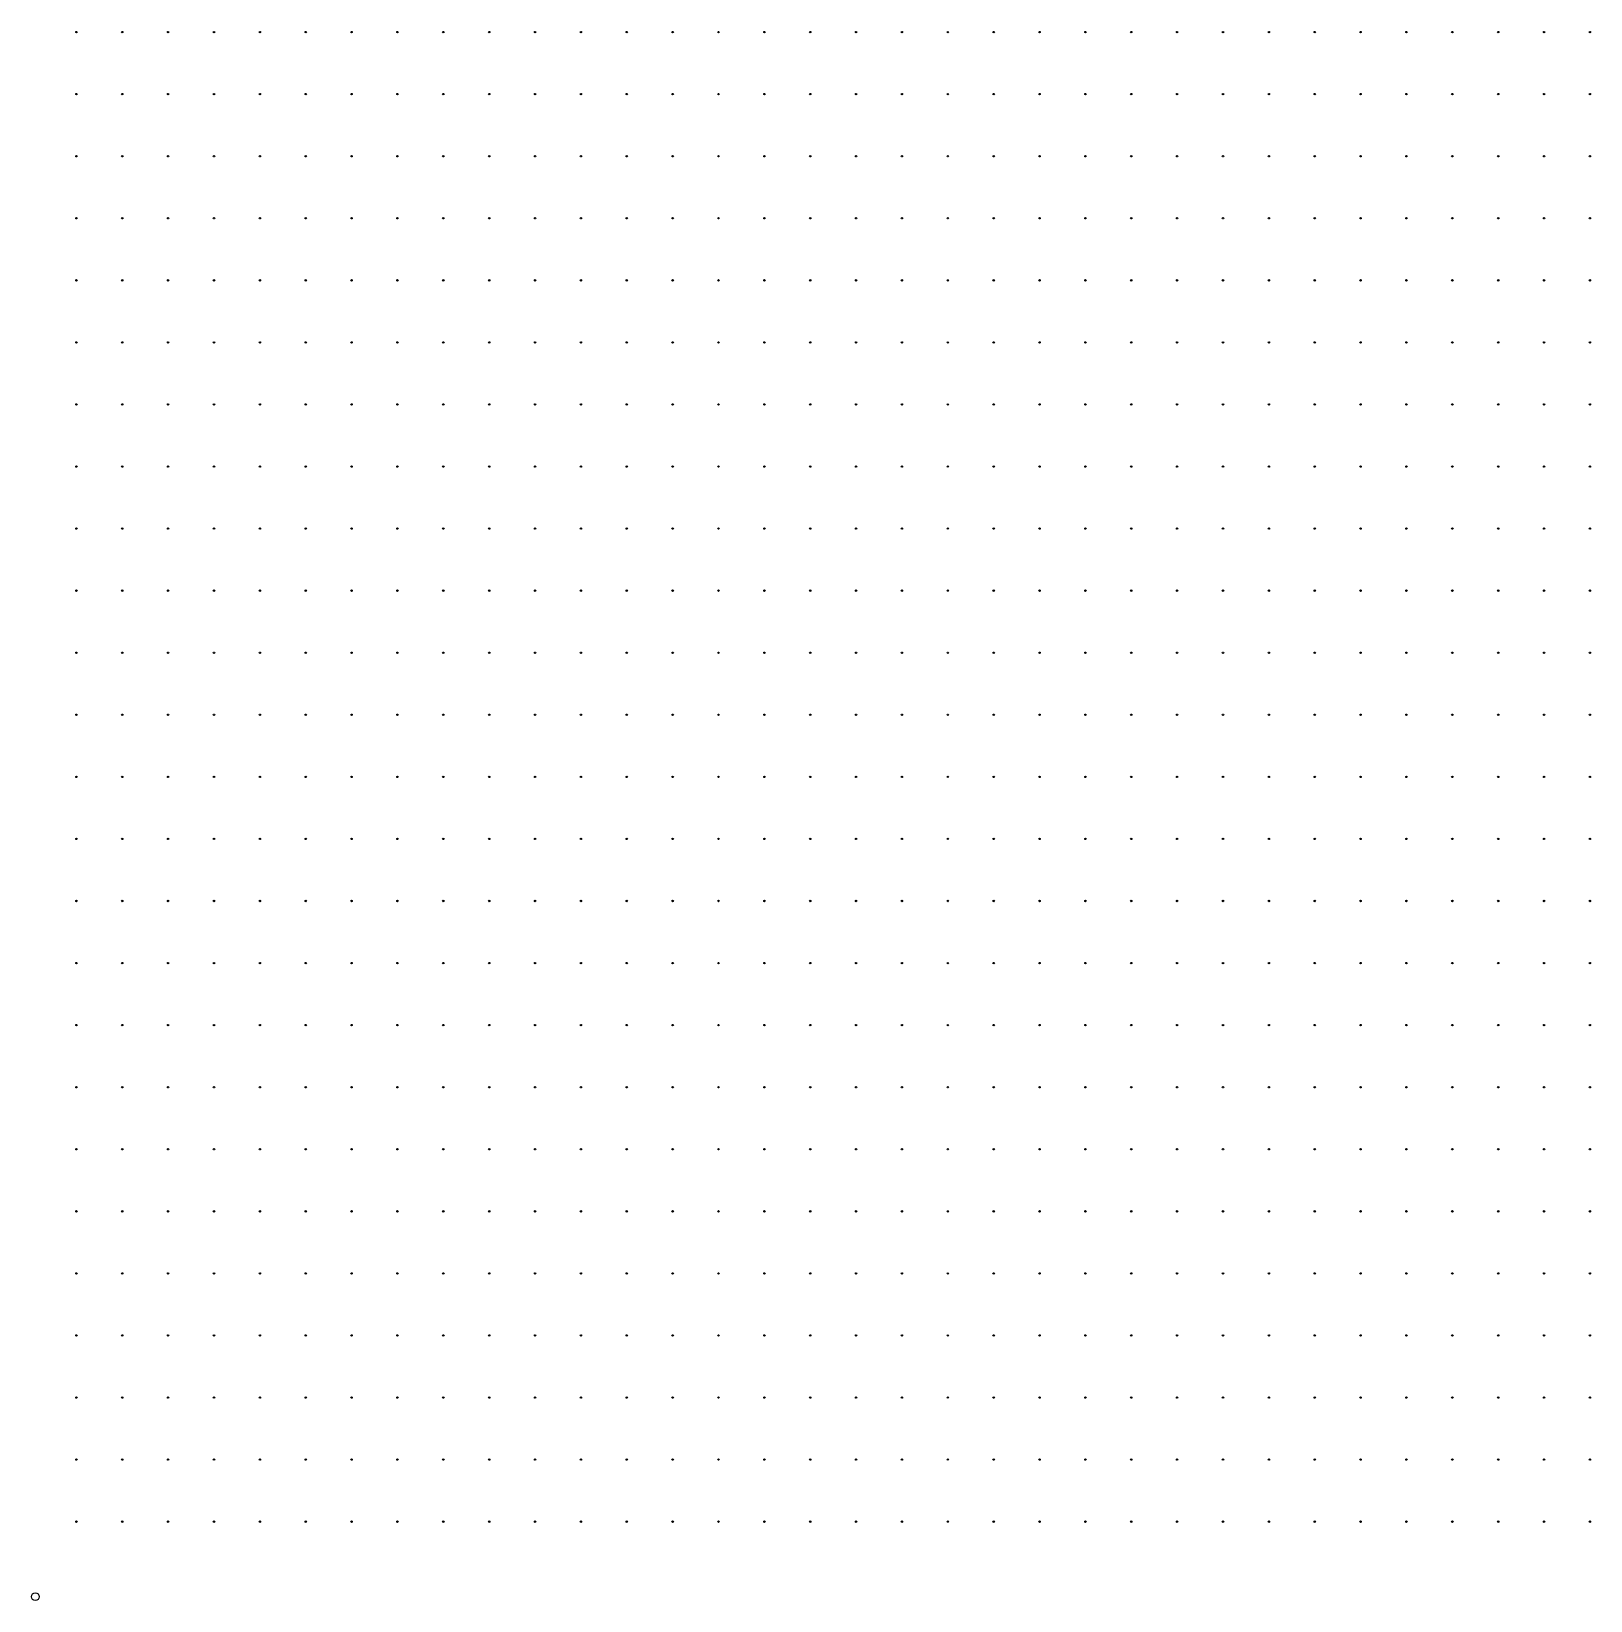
# Model space of a CAD drawing. Extents: x 50 to 173, y 50 to 173.
# Drawn here: x 49.9 to 109.8, y 49.9 to 110.2 of the extents above; entities that cross this region are included whole.
import ezdxf

# ---------------------------------------------------------------- set-up
doc = ezdxf.new("R2010")
doc.units = 0
doc.layers.get('0').update_dxf_attribs({"color": 255, "linetype": 'continuous'})

msp = doc.modelspace()

# ---------------------------------------------------------------- linework, layer by layer
msp.add_circle((50, 50), 0.15)
at = {"layer": 'PET'}
for centre in [(51.582, 110.206), (53.347, 110.206), (55.112, 110.206), (56.876, 110.206), (58.641, 110.206), (60.406, 110.206), (62.171, 110.206), (63.935, 110.206), (65.7, 110.206), (67.465, 110.206), (69.229, 110.206), (70.994, 110.206), (72.759, 110.206), (74.524, 110.206), (76.288, 110.206), (78.053, 110.206), (79.818, 110.206), (81.582, 110.206), (83.347, 110.206), (85.112, 110.206), (86.876, 110.206), (88.641, 110.206), (90.406, 110.206), (92.171, 110.206), (93.935, 110.206), (95.7, 110.206), (97.465, 110.206), (99.229, 110.206), (100.994, 110.206), (102.759, 110.206), (104.524, 110.206), (106.288, 110.206), (108.053, 110.206), (109.818, 110.206), (51.582, 107.818), (53.347, 107.818), (55.112, 107.818), (56.876, 107.818), (58.641, 107.818), (60.406, 107.818), (62.171, 107.818), (63.935, 107.818), (65.7, 107.818), (67.465, 107.818), (69.229, 107.818), (70.994, 107.818), (72.759, 107.818), (74.524, 107.818), (76.288, 107.818), (78.053, 107.818), (79.818, 107.818), (81.582, 107.818), (83.347, 107.818), (85.112, 107.818), (86.876, 107.818), (88.641, 107.818), (90.406, 107.818), (92.171, 107.818), (93.935, 107.818), (95.7, 107.818), (97.465, 107.818), (99.229, 107.818), (100.994, 107.818), (102.759, 107.818), (104.524, 107.818), (106.288, 107.818), (108.053, 107.818), (109.818, 107.818), (51.582, 105.429), (53.347, 105.429), (55.112, 105.429), (56.876, 105.429), (58.641, 105.429), (60.406, 105.429), (62.171, 105.429), (63.935, 105.429), (65.7, 105.429), (67.465, 105.429), (69.229, 105.429), (70.994, 105.429), (72.759, 105.429), (74.524, 105.429), (76.288, 105.429), (78.053, 105.429), (79.818, 105.429), (81.582, 105.429), (83.347, 105.429), (85.112, 105.429), (86.876, 105.429), (88.641, 105.429), (90.406, 105.429), (92.171, 105.429), (93.935, 105.429), (95.7, 105.429), (97.465, 105.429), (99.229, 105.429), (100.994, 105.429), (102.759, 105.429), (104.524, 105.429), (106.288, 105.429), (108.053, 105.429), (109.818, 105.429), (51.582, 103.041), (53.347, 103.041), (55.112, 103.041), (56.876, 103.041), (58.641, 103.041), (60.406, 103.041), (62.171, 103.041), (63.935, 103.041), (65.7, 103.041), (67.465, 103.041), (69.229, 103.041), (70.994, 103.041), (72.759, 103.041), (74.524, 103.041), (76.288, 103.041), (78.053, 103.041), (79.818, 103.041), (81.582, 103.041), (83.347, 103.041), (85.112, 103.041), (86.876, 103.041), (88.641, 103.041), (90.406, 103.041), (92.171, 103.041), (93.935, 103.041), (95.7, 103.041), (97.465, 103.041), (99.229, 103.041), (100.994, 103.041), (102.759, 103.041), (104.524, 103.041), (106.288, 103.041), (108.053, 103.041), (109.818, 103.041), (51.582, 100.653), (53.347, 100.653), (55.112, 100.653), (56.876, 100.653), (58.641, 100.653), (60.406, 100.653), (62.171, 100.653), (63.935, 100.653), (65.7, 100.653), (67.465, 100.653), (69.229, 100.653), (70.994, 100.653), (72.759, 100.653), (74.524, 100.653), (76.288, 100.653), (78.053, 100.653), (79.818, 100.653), (81.582, 100.653), (83.347, 100.653), (85.112, 100.653), (86.876, 100.653), (88.641, 100.653), (90.406, 100.653), (92.171, 100.653), (93.935, 100.653), (95.7, 100.653), (97.465, 100.653), (99.229, 100.653), (100.994, 100.653), (102.759, 100.653), (104.524, 100.653), (106.288, 100.653), (108.053, 100.653), (109.818, 100.653), (51.582, 98.265), (53.347, 98.265), (55.112, 98.265), (56.876, 98.265), (58.641, 98.265), (60.406, 98.265), (62.171, 98.265), (63.935, 98.265), (65.7, 98.265), (67.465, 98.265), (69.229, 98.265), (70.994, 98.265), (72.759, 98.265), (74.524, 98.265), (76.288, 98.265), (78.053, 98.265), (79.818, 98.265), (81.582, 98.265), (83.347, 98.265), (85.112, 98.265), (86.876, 98.265), (88.641, 98.265), (90.406, 98.265), (92.171, 98.265), (93.935, 98.265), (95.7, 98.265), (97.465, 98.265), (99.229, 98.265), (100.994, 98.265), (102.759, 98.265), (104.524, 98.265), (106.288, 98.265), (108.053, 98.265), (109.818, 98.265), (51.582, 95.876), (53.347, 95.876), (55.112, 95.876), (56.876, 95.876), (58.641, 95.876), (60.406, 95.876), (62.171, 95.876), (63.935, 95.876), (65.7, 95.876), (67.465, 95.876), (69.229, 95.876), (70.994, 95.876), (72.759, 95.876), (74.524, 95.876), (76.288, 95.876), (78.053, 95.876), (79.818, 95.876), (81.582, 95.876), (83.347, 95.876), (85.112, 95.876), (86.876, 95.876), (88.641, 95.876), (90.406, 95.876), (92.171, 95.876), (93.935, 95.876), (95.7, 95.876), (97.465, 95.876), (99.229, 95.876), (100.994, 95.876), (102.759, 95.876), (104.524, 95.876), (106.288, 95.876), (108.053, 95.876), (109.818, 95.876), (51.582, 93.488), (53.347, 93.488), (55.112, 93.488), (56.876, 93.488), (58.641, 93.488), (60.406, 93.488), (62.171, 93.488), (63.935, 93.488), (65.7, 93.488), (67.465, 93.488), (69.229, 93.488), (70.994, 93.488), (72.759, 93.488), (74.524, 93.488), (76.288, 93.488), (78.053, 93.488), (79.818, 93.488), (81.582, 93.488), (83.347, 93.488), (85.112, 93.488), (86.876, 93.488), (88.641, 93.488), (90.406, 93.488), (92.171, 93.488), (93.935, 93.488), (95.7, 93.488), (97.465, 93.488), (99.229, 93.488), (100.994, 93.488), (102.759, 93.488), (104.524, 93.488), (106.288, 93.488), (108.053, 93.488), (109.818, 93.488), (51.582, 91.1), (53.347, 91.1), (55.112, 91.1), (56.876, 91.1), (58.641, 91.1), (60.406, 91.1), (62.171, 91.1), (63.935, 91.1), (65.7, 91.1), (67.465, 91.1), (69.229, 91.1), (70.994, 91.1), (72.759, 91.1), (74.524, 91.1), (76.288, 91.1), (78.053, 91.1), (79.818, 91.1), (81.582, 91.1), (83.347, 91.1), (85.112, 91.1), (86.876, 91.1), (88.641, 91.1), (90.406, 91.1), (92.171, 91.1), (93.935, 91.1), (95.7, 91.1), (97.465, 91.1), (99.229, 91.1), (100.994, 91.1), (102.759, 91.1), (104.524, 91.1), (106.288, 91.1), (108.053, 91.1), (109.818, 91.1), (51.582, 88.712), (53.347, 88.712), (55.112, 88.712), (56.876, 88.712), (58.641, 88.712), (60.406, 88.712), (62.171, 88.712), (63.935, 88.712), (65.7, 88.712), (67.465, 88.712), (69.229, 88.712), (70.994, 88.712), (72.759, 88.712), (74.524, 88.712), (76.288, 88.712), (78.053, 88.712), (79.818, 88.712), (81.582, 88.712), (83.347, 88.712), (85.112, 88.712), (86.876, 88.712), (88.641, 88.712), (90.406, 88.712), (92.171, 88.712), (93.935, 88.712), (95.7, 88.712), (97.465, 88.712), (99.229, 88.712), (100.994, 88.712), (102.759, 88.712), (104.524, 88.712), (106.288, 88.712), (108.053, 88.712), (109.818, 88.712), (51.582, 86.324), (53.347, 86.324), (55.112, 86.324), (56.876, 86.324), (58.641, 86.324), (60.406, 86.324), (62.171, 86.324), (63.935, 86.324), (65.7, 86.324), (67.465, 86.324), (69.229, 86.324), (70.994, 86.324), (72.759, 86.324), (74.524, 86.324), (76.288, 86.324), (78.053, 86.324), (79.818, 86.324), (81.582, 86.324), (83.347, 86.324), (85.112, 86.324), (86.876, 86.324), (88.641, 86.324), (90.406, 86.324), (92.171, 86.324), (93.935, 86.324), (95.7, 86.324), (97.465, 86.324), (99.229, 86.324), (100.994, 86.324), (102.759, 86.324), (104.524, 86.324), (106.288, 86.324), (108.053, 86.324), (109.818, 86.324), (51.582, 83.935), (53.347, 83.935), (55.112, 83.935), (56.876, 83.935), (58.641, 83.935), (60.406, 83.935), (62.171, 83.935), (63.935, 83.935), (65.7, 83.935), (67.465, 83.935), (69.229, 83.935), (70.994, 83.935), (72.759, 83.935), (74.524, 83.935), (76.288, 83.935), (78.053, 83.935), (79.818, 83.935), (81.582, 83.935), (83.347, 83.935), (85.112, 83.935), (86.876, 83.935), (88.641, 83.935), (90.406, 83.935), (92.171, 83.935), (93.935, 83.935), (95.7, 83.935), (97.465, 83.935), (99.229, 83.935), (100.994, 83.935), (102.759, 83.935), (104.524, 83.935), (106.288, 83.935), (108.053, 83.935), (109.818, 83.935), (51.582, 81.547), (53.347, 81.547), (55.112, 81.547), (56.876, 81.547), (58.641, 81.547), (60.406, 81.547), (62.171, 81.547), (63.935, 81.547), (65.7, 81.547), (67.465, 81.547), (69.229, 81.547), (70.994, 81.547), (72.759, 81.547), (74.524, 81.547), (76.288, 81.547), (78.053, 81.547), (79.818, 81.547), (81.582, 81.547), (83.347, 81.547), (85.112, 81.547), (86.876, 81.547), (88.641, 81.547), (90.406, 81.547), (92.171, 81.547), (93.935, 81.547), (95.7, 81.547), (97.465, 81.547), (99.229, 81.547), (100.994, 81.547), (102.759, 81.547), (104.524, 81.547), (106.288, 81.547), (108.053, 81.547), (109.818, 81.547), (51.582, 79.159), (53.347, 79.159), (55.112, 79.159), (56.876, 79.159), (58.641, 79.159), (60.406, 79.159), (62.171, 79.159), (63.935, 79.159), (65.7, 79.159), (67.465, 79.159), (69.229, 79.159), (70.994, 79.159), (72.759, 79.159), (74.524, 79.159), (76.288, 79.159), (78.053, 79.159), (79.818, 79.159), (81.582, 79.159), (83.347, 79.159), (85.112, 79.159), (86.876, 79.159), (88.641, 79.159), (90.406, 79.159), (92.171, 79.159), (93.935, 79.159), (95.7, 79.159), (97.465, 79.159), (99.229, 79.159), (100.994, 79.159), (102.759, 79.159), (104.524, 79.159), (106.288, 79.159), (108.053, 79.159), (109.818, 79.159), (51.582, 76.771), (53.347, 76.771), (55.112, 76.771), (56.876, 76.771), (58.641, 76.771), (60.406, 76.771), (62.171, 76.771), (63.935, 76.771), (65.7, 76.771), (67.465, 76.771), (69.229, 76.771), (70.994, 76.771), (72.759, 76.771), (74.524, 76.771), (76.288, 76.771), (78.053, 76.771), (79.818, 76.771), (81.582, 76.771), (83.347, 76.771), (85.112, 76.771), (86.876, 76.771), (88.641, 76.771), (90.406, 76.771), (92.171, 76.771), (93.935, 76.771), (95.7, 76.771), (97.465, 76.771), (99.229, 76.771), (100.994, 76.771), (102.759, 76.771), (104.524, 76.771), (106.288, 76.771), (108.053, 76.771), (109.818, 76.771), (51.582, 74.382), (53.347, 74.382), (55.112, 74.382), (56.876, 74.382), (58.641, 74.382), (60.406, 74.382), (62.171, 74.382), (63.935, 74.382), (65.7, 74.382), (67.465, 74.382), (69.229, 74.382), (70.994, 74.382), (72.759, 74.382), (74.524, 74.382), (76.288, 74.382), (78.053, 74.382), (79.818, 74.382), (81.582, 74.382), (83.347, 74.382), (85.112, 74.382), (86.876, 74.382), (88.641, 74.382), (90.406, 74.382), (92.171, 74.382), (93.935, 74.382), (95.7, 74.382), (97.465, 74.382), (99.229, 74.382), (100.994, 74.382), (102.759, 74.382), (104.524, 74.382), (106.288, 74.382), (108.053, 74.382), (109.818, 74.382), (51.582, 71.994), (53.347, 71.994), (55.112, 71.994), (56.876, 71.994), (58.641, 71.994), (60.406, 71.994), (62.171, 71.994), (63.935, 71.994), (65.7, 71.994), (67.465, 71.994), (69.229, 71.994), (70.994, 71.994), (72.759, 71.994), (74.524, 71.994), (76.288, 71.994), (78.053, 71.994), (79.818, 71.994), (81.582, 71.994), (83.347, 71.994), (85.112, 71.994), (86.876, 71.994), (88.641, 71.994), (90.406, 71.994), (92.171, 71.994), (93.935, 71.994), (95.7, 71.994), (97.465, 71.994), (99.229, 71.994), (100.994, 71.994), (102.759, 71.994), (104.524, 71.994), (106.288, 71.994), (108.053, 71.994), (109.818, 71.994), (51.582, 69.606), (53.347, 69.606), (55.112, 69.606), (56.876, 69.606), (58.641, 69.606), (60.406, 69.606), (62.171, 69.606), (63.935, 69.606), (65.7, 69.606), (67.465, 69.606), (69.229, 69.606), (70.994, 69.606), (72.759, 69.606), (74.524, 69.606), (76.288, 69.606), (78.053, 69.606), (79.818, 69.606), (81.582, 69.606), (83.347, 69.606), (85.112, 69.606), (86.876, 69.606), (88.641, 69.606), (90.406, 69.606), (92.171, 69.606), (93.935, 69.606), (95.7, 69.606), (97.465, 69.606), (99.229, 69.606), (100.994, 69.606), (102.759, 69.606), (104.524, 69.606), (106.288, 69.606), (108.053, 69.606), (109.818, 69.606), (51.582, 67.218), (53.347, 67.218), (55.112, 67.218), (56.876, 67.218), (58.641, 67.218), (60.406, 67.218), (62.171, 67.218), (63.935, 67.218), (65.7, 67.218), (67.465, 67.218), (69.229, 67.218), (70.994, 67.218), (72.759, 67.218), (74.524, 67.218), (76.288, 67.218), (78.053, 67.218), (79.818, 67.218), (81.582, 67.218), (83.347, 67.218), (85.112, 67.218), (86.876, 67.218), (88.641, 67.218), (90.406, 67.218), (92.171, 67.218), (93.935, 67.218), (95.7, 67.218), (97.465, 67.218), (99.229, 67.218), (100.994, 67.218), (102.759, 67.218), (104.524, 67.218), (106.288, 67.218), (108.053, 67.218), (109.818, 67.218), (51.582, 64.829), (53.347, 64.829), (55.112, 64.829), (56.876, 64.829), (58.641, 64.829), (60.406, 64.829), (62.171, 64.829), (63.935, 64.829), (65.7, 64.829), (67.465, 64.829), (69.229, 64.829), (70.994, 64.829), (72.759, 64.829), (74.524, 64.829), (76.288, 64.829), (78.053, 64.829), (79.818, 64.829), (81.582, 64.829), (83.347, 64.829), (85.112, 64.829), (86.876, 64.829), (88.641, 64.829), (90.406, 64.829), (92.171, 64.829), (93.935, 64.829), (95.7, 64.829), (97.465, 64.829), (99.229, 64.829), (100.994, 64.829), (102.759, 64.829), (104.524, 64.829), (106.288, 64.829), (108.053, 64.829), (109.818, 64.829), (51.582, 62.441), (53.347, 62.441), (55.112, 62.441), (56.876, 62.441), (58.641, 62.441), (60.406, 62.441), (62.171, 62.441), (63.935, 62.441), (65.7, 62.441), (67.465, 62.441), (69.229, 62.441), (70.994, 62.441), (72.759, 62.441), (74.524, 62.441), (76.288, 62.441), (78.053, 62.441), (79.818, 62.441), (81.582, 62.441), (83.347, 62.441), (85.112, 62.441), (86.876, 62.441), (88.641, 62.441), (90.406, 62.441), (92.171, 62.441), (93.935, 62.441), (95.7, 62.441), (97.465, 62.441), (99.229, 62.441), (100.994, 62.441), (102.759, 62.441), (104.524, 62.441), (106.288, 62.441), (108.053, 62.441), (109.818, 62.441), (51.582, 60.053), (53.347, 60.053), (55.112, 60.053), (56.876, 60.053), (58.641, 60.053), (60.406, 60.053), (62.171, 60.053), (63.935, 60.053), (65.7, 60.053), (67.465, 60.053), (69.229, 60.053), (70.994, 60.053), (72.759, 60.053), (74.524, 60.053), (76.288, 60.053), (78.053, 60.053), (79.818, 60.053), (81.582, 60.053), (83.347, 60.053), (85.112, 60.053), (86.876, 60.053), (88.641, 60.053), (90.406, 60.053), (92.171, 60.053), (93.935, 60.053), (95.7, 60.053), (97.465, 60.053), (99.229, 60.053), (100.994, 60.053), (102.759, 60.053), (104.524, 60.053), (106.288, 60.053), (108.053, 60.053), (109.818, 60.053), (51.582, 57.665), (53.347, 57.665), (55.112, 57.665), (56.876, 57.665), (58.641, 57.665), (60.406, 57.665), (62.171, 57.665), (63.935, 57.665), (65.7, 57.665), (67.465, 57.665), (69.229, 57.665), (70.994, 57.665), (72.759, 57.665), (74.524, 57.665), (76.288, 57.665), (78.053, 57.665), (79.818, 57.665), (81.582, 57.665), (83.347, 57.665), (85.112, 57.665), (86.876, 57.665), (88.641, 57.665), (90.406, 57.665), (92.171, 57.665), (93.935, 57.665), (95.7, 57.665), (97.465, 57.665), (99.229, 57.665), (100.994, 57.665), (102.759, 57.665), (104.524, 57.665), (106.288, 57.665), (108.053, 57.665), (109.818, 57.665), (51.582, 55.276), (53.347, 55.276), (55.112, 55.276), (56.876, 55.276), (58.641, 55.276), (60.406, 55.276), (62.171, 55.276), (63.935, 55.276), (65.7, 55.276), (67.465, 55.276), (69.229, 55.276), (70.994, 55.276), (72.759, 55.276), (74.524, 55.276), (76.288, 55.276), (78.053, 55.276), (79.818, 55.276), (81.582, 55.276), (83.347, 55.276), (85.112, 55.276), (86.876, 55.276), (88.641, 55.276), (90.406, 55.276), (92.171, 55.276), (93.935, 55.276), (95.7, 55.276), (97.465, 55.276), (99.229, 55.276), (100.994, 55.276), (102.759, 55.276), (104.524, 55.276), (106.288, 55.276), (108.053, 55.276), (109.818, 55.276), (51.582, 52.888), (53.347, 52.888), (55.112, 52.888), (56.876, 52.888), (58.641, 52.888), (60.406, 52.888), (62.171, 52.888), (63.935, 52.888), (65.7, 52.888), (67.465, 52.888), (69.229, 52.888), (70.994, 52.888), (72.759, 52.888), (74.524, 52.888), (76.288, 52.888), (78.053, 52.888), (79.818, 52.888), (81.582, 52.888), (83.347, 52.888), (85.112, 52.888), (86.876, 52.888), (88.641, 52.888), (90.406, 52.888), (92.171, 52.888), (93.935, 52.888), (95.7, 52.888), (97.465, 52.888), (99.229, 52.888), (100.994, 52.888), (102.759, 52.888), (104.524, 52.888), (106.288, 52.888), (108.053, 52.888), (109.818, 52.888)]:
    msp.add_circle(centre, 0.005, dxfattribs=at)
at = {"layer": 'V4'}
for centre in [(51.582, 110.206), (53.347, 110.206), (55.112, 110.206), (56.876, 110.206), (58.641, 110.206), (60.406, 110.206), (62.171, 110.206), (63.935, 110.206), (65.7, 110.206), (67.465, 110.206), (69.229, 110.206), (70.994, 110.206), (72.759, 110.206), (74.524, 110.206), (76.288, 110.206), (78.053, 110.206), (79.818, 110.206), (81.582, 110.206), (83.347, 110.206), (85.112, 110.206), (86.876, 110.206), (88.641, 110.206), (90.406, 110.206), (92.171, 110.206), (93.935, 110.206), (95.7, 110.206), (97.465, 110.206), (99.229, 110.206), (100.994, 110.206), (102.759, 110.206), (104.524, 110.206), (106.288, 110.206), (108.053, 110.206), (109.818, 110.206), (51.582, 107.818), (53.347, 107.818), (55.112, 107.818), (56.876, 107.818), (58.641, 107.818), (60.406, 107.818), (62.171, 107.818), (63.935, 107.818), (65.7, 107.818), (67.465, 107.818), (69.229, 107.818), (70.994, 107.818), (72.759, 107.818), (74.524, 107.818), (76.288, 107.818), (78.053, 107.818), (79.818, 107.818), (81.582, 107.818), (83.347, 107.818), (85.112, 107.818), (86.876, 107.818), (88.641, 107.818), (90.406, 107.818), (92.171, 107.818), (93.935, 107.818), (95.7, 107.818), (97.465, 107.818), (99.229, 107.818), (100.994, 107.818), (102.759, 107.818), (104.524, 107.818), (106.288, 107.818), (108.053, 107.818), (109.818, 107.818), (51.582, 105.429), (53.347, 105.429), (55.112, 105.429), (56.876, 105.429), (58.641, 105.429), (60.406, 105.429), (62.171, 105.429), (63.935, 105.429), (65.7, 105.429), (67.465, 105.429), (69.229, 105.429), (70.994, 105.429), (72.759, 105.429), (74.524, 105.429), (76.288, 105.429), (78.053, 105.429), (79.818, 105.429), (81.582, 105.429), (83.347, 105.429), (85.112, 105.429), (86.876, 105.429), (88.641, 105.429), (90.406, 105.429), (92.171, 105.429), (93.935, 105.429), (95.7, 105.429), (97.465, 105.429), (99.229, 105.429), (100.994, 105.429), (102.759, 105.429), (104.524, 105.429), (106.288, 105.429), (108.053, 105.429), (109.818, 105.429), (51.582, 103.041), (53.347, 103.041), (55.112, 103.041), (56.876, 103.041), (58.641, 103.041), (60.406, 103.041), (62.171, 103.041), (63.935, 103.041), (65.7, 103.041), (67.465, 103.041), (69.229, 103.041), (70.994, 103.041), (72.759, 103.041), (74.524, 103.041), (76.288, 103.041), (78.053, 103.041), (79.818, 103.041), (81.582, 103.041), (83.347, 103.041), (85.112, 103.041), (86.876, 103.041), (88.641, 103.041), (90.406, 103.041), (92.171, 103.041), (93.935, 103.041), (95.7, 103.041), (97.465, 103.041), (99.229, 103.041), (100.994, 103.041), (102.759, 103.041), (104.524, 103.041), (106.288, 103.041), (108.053, 103.041), (109.818, 103.041), (51.582, 100.653), (53.347, 100.653), (55.112, 100.653), (56.876, 100.653), (58.641, 100.653), (60.406, 100.653), (62.171, 100.653), (63.935, 100.653), (65.7, 100.653), (67.465, 100.653), (69.229, 100.653), (70.994, 100.653), (72.759, 100.653), (74.524, 100.653), (76.288, 100.653), (78.053, 100.653), (79.818, 100.653), (81.582, 100.653), (83.347, 100.653), (85.112, 100.653), (86.876, 100.653), (88.641, 100.653), (90.406, 100.653), (92.171, 100.653), (93.935, 100.653), (95.7, 100.653), (97.465, 100.653), (99.229, 100.653), (100.994, 100.653), (102.759, 100.653), (104.524, 100.653), (106.288, 100.653), (108.053, 100.653), (109.818, 100.653), (51.582, 98.265), (53.347, 98.265), (55.112, 98.265), (56.876, 98.265), (58.641, 98.265), (60.406, 98.265), (62.171, 98.265), (63.935, 98.265), (65.7, 98.265), (67.465, 98.265), (69.229, 98.265), (70.994, 98.265), (72.759, 98.265), (74.524, 98.265), (76.288, 98.265), (78.053, 98.265), (79.818, 98.265), (81.582, 98.265), (83.347, 98.265), (85.112, 98.265), (86.876, 98.265), (88.641, 98.265), (90.406, 98.265), (92.171, 98.265), (93.935, 98.265), (95.7, 98.265), (97.465, 98.265), (99.229, 98.265), (100.994, 98.265), (102.759, 98.265), (104.524, 98.265), (106.288, 98.265), (108.053, 98.265), (109.818, 98.265), (51.582, 95.876), (53.347, 95.876), (55.112, 95.876), (56.876, 95.876), (58.641, 95.876), (60.406, 95.876), (62.171, 95.876), (63.935, 95.876), (65.7, 95.876), (67.465, 95.876), (69.229, 95.876), (70.994, 95.876), (72.759, 95.876), (74.524, 95.876), (76.288, 95.876), (78.053, 95.876), (79.818, 95.876), (81.582, 95.876), (83.347, 95.876), (85.112, 95.876), (86.876, 95.876), (88.641, 95.876), (90.406, 95.876), (92.171, 95.876), (93.935, 95.876), (95.7, 95.876), (97.465, 95.876), (99.229, 95.876), (100.994, 95.876), (102.759, 95.876), (104.524, 95.876), (106.288, 95.876), (108.053, 95.876), (109.818, 95.876), (51.582, 93.488), (53.347, 93.488), (55.112, 93.488), (56.876, 93.488), (58.641, 93.488), (60.406, 93.488), (62.171, 93.488), (63.935, 93.488), (65.7, 93.488), (67.465, 93.488), (69.229, 93.488), (70.994, 93.488), (72.759, 93.488), (74.524, 93.488), (76.288, 93.488), (78.053, 93.488), (79.818, 93.488), (81.582, 93.488), (83.347, 93.488), (85.112, 93.488), (86.876, 93.488), (88.641, 93.488), (90.406, 93.488), (92.171, 93.488), (93.935, 93.488), (95.7, 93.488), (97.465, 93.488), (99.229, 93.488), (100.994, 93.488), (102.759, 93.488), (104.524, 93.488), (106.288, 93.488), (108.053, 93.488), (109.818, 93.488), (51.582, 91.1), (53.347, 91.1), (55.112, 91.1), (56.876, 91.1), (58.641, 91.1), (60.406, 91.1), (62.171, 91.1), (63.935, 91.1), (65.7, 91.1), (67.465, 91.1), (69.229, 91.1), (70.994, 91.1), (72.759, 91.1), (74.524, 91.1), (76.288, 91.1), (78.053, 91.1), (79.818, 91.1), (81.582, 91.1), (83.347, 91.1), (85.112, 91.1), (86.876, 91.1), (88.641, 91.1), (90.406, 91.1), (92.171, 91.1), (93.935, 91.1), (95.7, 91.1), (97.465, 91.1), (99.229, 91.1), (100.994, 91.1), (102.759, 91.1), (104.524, 91.1), (106.288, 91.1), (108.053, 91.1), (109.818, 91.1), (51.582, 88.712), (53.347, 88.712), (55.112, 88.712), (56.876, 88.712), (58.641, 88.712), (60.406, 88.712), (62.171, 88.712), (63.935, 88.712), (65.7, 88.712), (67.465, 88.712), (69.229, 88.712), (70.994, 88.712), (72.759, 88.712), (74.524, 88.712), (76.288, 88.712), (78.053, 88.712), (79.818, 88.712), (81.582, 88.712), (83.347, 88.712), (85.112, 88.712), (86.876, 88.712), (88.641, 88.712), (90.406, 88.712), (92.171, 88.712), (93.935, 88.712), (95.7, 88.712), (97.465, 88.712), (99.229, 88.712), (100.994, 88.712), (102.759, 88.712), (104.524, 88.712), (106.288, 88.712), (108.053, 88.712), (109.818, 88.712), (51.582, 86.324), (53.347, 86.324), (55.112, 86.324), (56.876, 86.324), (58.641, 86.324), (60.406, 86.324), (62.171, 86.324), (63.935, 86.324), (65.7, 86.324), (67.465, 86.324), (69.229, 86.324), (70.994, 86.324), (72.759, 86.324), (74.524, 86.324), (76.288, 86.324), (78.053, 86.324), (79.818, 86.324), (81.582, 86.324), (83.347, 86.324), (85.112, 86.324), (86.876, 86.324), (88.641, 86.324), (90.406, 86.324), (92.171, 86.324), (93.935, 86.324), (95.7, 86.324), (97.465, 86.324), (99.229, 86.324), (100.994, 86.324), (102.759, 86.324), (104.524, 86.324), (106.288, 86.324), (108.053, 86.324), (109.818, 86.324), (51.582, 83.935), (53.347, 83.935), (55.112, 83.935), (56.876, 83.935), (58.641, 83.935), (60.406, 83.935), (62.171, 83.935), (63.935, 83.935), (65.7, 83.935), (67.465, 83.935), (69.229, 83.935), (70.994, 83.935), (72.759, 83.935), (74.524, 83.935), (76.288, 83.935), (78.053, 83.935), (79.818, 83.935), (81.582, 83.935), (83.347, 83.935), (85.112, 83.935), (86.876, 83.935), (88.641, 83.935), (90.406, 83.935), (92.171, 83.935), (93.935, 83.935), (95.7, 83.935), (97.465, 83.935), (99.229, 83.935), (100.994, 83.935), (102.759, 83.935), (104.524, 83.935), (106.288, 83.935), (108.053, 83.935), (109.818, 83.935), (51.582, 81.547), (53.347, 81.547), (55.112, 81.547), (56.876, 81.547), (58.641, 81.547), (60.406, 81.547), (62.171, 81.547), (63.935, 81.547), (65.7, 81.547), (67.465, 81.547), (69.229, 81.547), (70.994, 81.547), (72.759, 81.547), (74.524, 81.547), (76.288, 81.547), (78.053, 81.547), (79.818, 81.547), (81.582, 81.547), (83.347, 81.547), (85.112, 81.547), (86.876, 81.547), (88.641, 81.547), (90.406, 81.547), (92.171, 81.547), (93.935, 81.547), (95.7, 81.547), (97.465, 81.547), (99.229, 81.547), (100.994, 81.547), (102.759, 81.547), (104.524, 81.547), (106.288, 81.547), (108.053, 81.547), (109.818, 81.547), (51.582, 79.159), (53.347, 79.159), (55.112, 79.159), (56.876, 79.159), (58.641, 79.159), (60.406, 79.159), (62.171, 79.159), (63.935, 79.159), (65.7, 79.159), (67.465, 79.159), (69.229, 79.159), (70.994, 79.159), (72.759, 79.159), (74.524, 79.159), (76.288, 79.159), (78.053, 79.159), (79.818, 79.159), (81.582, 79.159), (83.347, 79.159), (85.112, 79.159), (86.876, 79.159), (88.641, 79.159), (90.406, 79.159), (92.171, 79.159), (93.935, 79.159), (95.7, 79.159), (97.465, 79.159), (99.229, 79.159), (100.994, 79.159), (102.759, 79.159), (104.524, 79.159), (106.288, 79.159), (108.053, 79.159), (109.818, 79.159), (51.582, 76.771), (53.347, 76.771), (55.112, 76.771), (56.876, 76.771), (58.641, 76.771), (60.406, 76.771), (62.171, 76.771), (63.935, 76.771), (65.7, 76.771), (67.465, 76.771), (69.229, 76.771), (70.994, 76.771), (72.759, 76.771), (74.524, 76.771), (76.288, 76.771), (78.053, 76.771), (79.818, 76.771), (81.582, 76.771), (83.347, 76.771), (85.112, 76.771), (86.876, 76.771), (88.641, 76.771), (90.406, 76.771), (92.171, 76.771), (93.935, 76.771), (95.7, 76.771), (97.465, 76.771), (99.229, 76.771), (100.994, 76.771), (102.759, 76.771), (104.524, 76.771), (106.288, 76.771), (108.053, 76.771), (109.818, 76.771), (51.582, 74.382), (53.347, 74.382), (55.112, 74.382), (56.876, 74.382), (58.641, 74.382), (60.406, 74.382), (62.171, 74.382), (63.935, 74.382), (65.7, 74.382), (67.465, 74.382), (69.229, 74.382), (70.994, 74.382), (72.759, 74.382), (74.524, 74.382), (76.288, 74.382), (78.053, 74.382), (79.818, 74.382), (81.582, 74.382), (83.347, 74.382), (85.112, 74.382), (86.876, 74.382), (88.641, 74.382), (90.406, 74.382), (92.171, 74.382), (93.935, 74.382), (95.7, 74.382), (97.465, 74.382), (99.229, 74.382), (100.994, 74.382), (102.759, 74.382), (104.524, 74.382), (106.288, 74.382), (108.053, 74.382), (109.818, 74.382), (51.582, 71.994), (53.347, 71.994), (55.112, 71.994), (56.876, 71.994), (58.641, 71.994), (60.406, 71.994), (62.171, 71.994), (63.935, 71.994), (65.7, 71.994), (67.465, 71.994), (69.229, 71.994), (70.994, 71.994), (72.759, 71.994), (74.524, 71.994), (76.288, 71.994), (78.053, 71.994), (79.818, 71.994), (81.582, 71.994), (83.347, 71.994), (85.112, 71.994), (86.876, 71.994), (88.641, 71.994), (90.406, 71.994), (92.171, 71.994), (93.935, 71.994), (95.7, 71.994), (97.465, 71.994), (99.229, 71.994), (100.994, 71.994), (102.759, 71.994), (104.524, 71.994), (106.288, 71.994), (108.053, 71.994), (109.818, 71.994), (51.582, 69.606), (53.347, 69.606), (55.112, 69.606), (56.876, 69.606), (58.641, 69.606), (60.406, 69.606), (62.171, 69.606), (63.935, 69.606), (65.7, 69.606), (67.465, 69.606), (69.229, 69.606), (70.994, 69.606), (72.759, 69.606), (74.524, 69.606), (76.288, 69.606), (78.053, 69.606), (79.818, 69.606), (81.582, 69.606), (83.347, 69.606), (85.112, 69.606), (86.876, 69.606), (88.641, 69.606), (90.406, 69.606), (92.171, 69.606), (93.935, 69.606), (95.7, 69.606), (97.465, 69.606), (99.229, 69.606), (100.994, 69.606), (102.759, 69.606), (104.524, 69.606), (106.288, 69.606), (108.053, 69.606), (109.818, 69.606), (51.582, 67.218), (53.347, 67.218), (55.112, 67.218), (56.876, 67.218), (58.641, 67.218), (60.406, 67.218), (62.171, 67.218), (63.935, 67.218), (65.7, 67.218), (67.465, 67.218), (69.229, 67.218), (70.994, 67.218), (72.759, 67.218), (74.524, 67.218), (76.288, 67.218), (78.053, 67.218), (79.818, 67.218), (81.582, 67.218), (83.347, 67.218), (85.112, 67.218), (86.876, 67.218), (88.641, 67.218), (90.406, 67.218), (92.171, 67.218), (93.935, 67.218), (95.7, 67.218), (97.465, 67.218), (99.229, 67.218), (100.994, 67.218), (102.759, 67.218), (104.524, 67.218), (106.288, 67.218), (108.053, 67.218), (109.818, 67.218), (51.582, 64.829), (53.347, 64.829), (55.112, 64.829), (56.876, 64.829), (58.641, 64.829), (60.406, 64.829), (62.171, 64.829), (63.935, 64.829), (65.7, 64.829), (67.465, 64.829), (69.229, 64.829), (70.994, 64.829), (72.759, 64.829), (74.524, 64.829), (76.288, 64.829), (78.053, 64.829), (79.818, 64.829), (81.582, 64.829), (83.347, 64.829), (85.112, 64.829), (86.876, 64.829), (88.641, 64.829), (90.406, 64.829), (92.171, 64.829), (93.935, 64.829), (95.7, 64.829), (97.465, 64.829), (99.229, 64.829), (100.994, 64.829), (102.759, 64.829), (104.524, 64.829), (106.288, 64.829), (108.053, 64.829), (109.818, 64.829), (51.582, 62.441), (53.347, 62.441), (55.112, 62.441), (56.876, 62.441), (58.641, 62.441), (60.406, 62.441), (62.171, 62.441), (63.935, 62.441), (65.7, 62.441), (67.465, 62.441), (69.229, 62.441), (70.994, 62.441), (72.759, 62.441), (74.524, 62.441), (76.288, 62.441), (78.053, 62.441), (79.818, 62.441), (81.582, 62.441), (83.347, 62.441), (85.112, 62.441), (86.876, 62.441), (88.641, 62.441), (90.406, 62.441), (92.171, 62.441), (93.935, 62.441), (95.7, 62.441), (97.465, 62.441), (99.229, 62.441), (100.994, 62.441), (102.759, 62.441), (104.524, 62.441), (106.288, 62.441), (108.053, 62.441), (109.818, 62.441), (51.582, 60.053), (53.347, 60.053), (55.112, 60.053), (56.876, 60.053), (58.641, 60.053), (60.406, 60.053), (62.171, 60.053), (63.935, 60.053), (65.7, 60.053), (67.465, 60.053), (69.229, 60.053), (70.994, 60.053), (72.759, 60.053), (74.524, 60.053), (76.288, 60.053), (78.053, 60.053), (79.818, 60.053), (81.582, 60.053), (83.347, 60.053), (85.112, 60.053), (86.876, 60.053), (88.641, 60.053), (90.406, 60.053), (92.171, 60.053), (93.935, 60.053), (95.7, 60.053), (97.465, 60.053), (99.229, 60.053), (100.994, 60.053), (102.759, 60.053), (104.524, 60.053), (106.288, 60.053), (108.053, 60.053), (109.818, 60.053), (51.582, 57.665), (53.347, 57.665), (55.112, 57.665), (56.876, 57.665), (58.641, 57.665), (60.406, 57.665), (62.171, 57.665), (63.935, 57.665), (65.7, 57.665), (67.465, 57.665), (69.229, 57.665), (70.994, 57.665), (72.759, 57.665), (74.524, 57.665), (76.288, 57.665), (78.053, 57.665), (79.818, 57.665), (81.582, 57.665), (83.347, 57.665), (85.112, 57.665), (86.876, 57.665), (88.641, 57.665), (90.406, 57.665), (92.171, 57.665), (93.935, 57.665), (95.7, 57.665), (97.465, 57.665), (99.229, 57.665), (100.994, 57.665), (102.759, 57.665), (104.524, 57.665), (106.288, 57.665), (108.053, 57.665), (109.818, 57.665), (51.582, 55.276), (53.347, 55.276), (55.112, 55.276), (56.876, 55.276), (58.641, 55.276), (60.406, 55.276), (62.171, 55.276), (63.935, 55.276), (65.7, 55.276), (67.465, 55.276), (69.229, 55.276), (70.994, 55.276), (72.759, 55.276), (74.524, 55.276), (76.288, 55.276), (78.053, 55.276), (79.818, 55.276), (81.582, 55.276), (83.347, 55.276), (85.112, 55.276), (86.876, 55.276), (88.641, 55.276), (90.406, 55.276), (92.171, 55.276), (93.935, 55.276), (95.7, 55.276), (97.465, 55.276), (99.229, 55.276), (100.994, 55.276), (102.759, 55.276), (104.524, 55.276), (106.288, 55.276), (108.053, 55.276), (109.818, 55.276), (51.582, 52.888), (53.347, 52.888), (55.112, 52.888), (56.876, 52.888), (58.641, 52.888), (60.406, 52.888), (62.171, 52.888), (63.935, 52.888), (65.7, 52.888), (67.465, 52.888), (69.229, 52.888), (70.994, 52.888), (72.759, 52.888), (74.524, 52.888), (76.288, 52.888), (78.053, 52.888), (79.818, 52.888), (81.582, 52.888), (83.347, 52.888), (85.112, 52.888), (86.876, 52.888), (88.641, 52.888), (90.406, 52.888), (92.171, 52.888), (93.935, 52.888), (95.7, 52.888), (97.465, 52.888), (99.229, 52.888), (100.994, 52.888), (102.759, 52.888), (104.524, 52.888), (106.288, 52.888), (108.053, 52.888), (109.818, 52.888)]:
    msp.add_circle(centre, 0.0267, dxfattribs=at)

doc.saveas('drawing.dxf')
